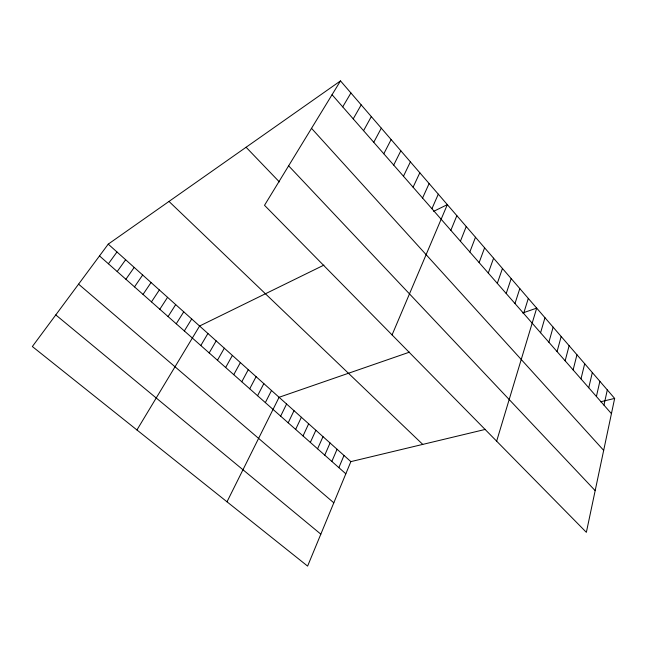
<?xml version="1.0" encoding="UTF-8"?>
<svg xmlns="http://www.w3.org/2000/svg" width="647" height="647" viewBox="0 0 647 647"><rect width="100%" height="100%" fill="white"/><g stroke="black" fill="none" stroke-linecap="round" stroke-linejoin="round"><path stroke-width="0.97" d="M614.65 398.423L586.36 532.327L264.51 205.301L340.5 80.899L614.65 398.423L600.545 401.795M603.966 405.135L607.307 389.915M596.405 396.506L599.866 381.293M588.746 387.755L592.328 372.567M580.99 378.899L584.694 363.719M573.121 369.914L576.954 354.758M565.154 360.816L569.117 345.684M557.075 351.596L561.175 336.48M548.882 342.247L553.12 327.156M540.585 332.768L544.96 317.709M496.645 441.173L536.695 308.126L522.711 312.97M523.633 313.423L528.308 298.421M514.98 303.54L519.808 288.578M506.205 293.52L511.187 278.59M497.308 283.362L502.452 268.473M488.283 273.058L493.588 258.21M479.128 262.609L484.603 247.801M469.835 251.998L475.488 237.239M460.413 241.242L466.236 226.531M450.846 230.324L456.855 215.661M485.517 429.357L350.868 461.626L307.608 566.101L32.35 346.533L108.235 244.137L340.5 80.899M338.866 467.644L344.002 455.472M392.066 334.911L447.336 204.638L433.66 211.343M331.846 461.432L337.071 449.261M431.921 208.714L438.294 194.165M324.745 455.156L330.075 442.985M317.58 448.816L323.007 436.652M310.342 442.411L315.865 430.255M422.564 198.039L429.123 183.546M303.039 435.949L308.659 423.793M413.085 187.209L419.83 172.781M295.647 429.414L301.373 417.258M288.19 422.814L294.021 410.667M403.461 176.219L410.4 161.863M280.652 416.15L286.589 404.011M227.008 501.805L279.083 397.282L409.543 352.13M393.7 165.082L400.841 150.783M265.343 402.612L271.497 390.481M257.571 395.738L263.839 383.614M383.8 153.776L391.144 139.558M249.718 388.782L256.099 376.675M373.756 142.308L381.301 128.163M241.784 381.762L248.278 369.672M233.761 374.67L240.377 362.587M363.565 130.67L371.321 116.606M225.657 367.496L232.394 355.429M217.465 360.25L224.323 348.191M353.222 118.862L361.196 104.879M209.183 352.93L216.163 340.88M200.813 345.522L207.922 333.496M342.724 106.876L350.925 92.974M136.938 429.964L199.591 326.023L323.929 265.108M184.338 330.957L191.706 318.955M176.251 323.799L183.74 311.822M168.074 316.569L175.693 304.608M159.817 309.258L167.565 297.321M151.471 301.882L159.356 289.953M143.036 294.417L151.05 282.521M134.511 286.88L142.672 274.999M125.906 279.261L134.196 267.405M117.196 271.562L125.631 259.73M108.397 263.782L116.978 251.974M55.779 314.911L320.831 534.163M78.578 284.154L333.812 502.816M99.509 255.913L345.822 473.798M108.235 244.137L350.868 461.626M168.996 201.435L422.75 444.4M246.095 147.249L279.358 181.912M288.627 165.818L595.167 490.628M311.522 128.332L603.675 450.361M332.065 94.713L611.431 413.651"/></g></svg>
